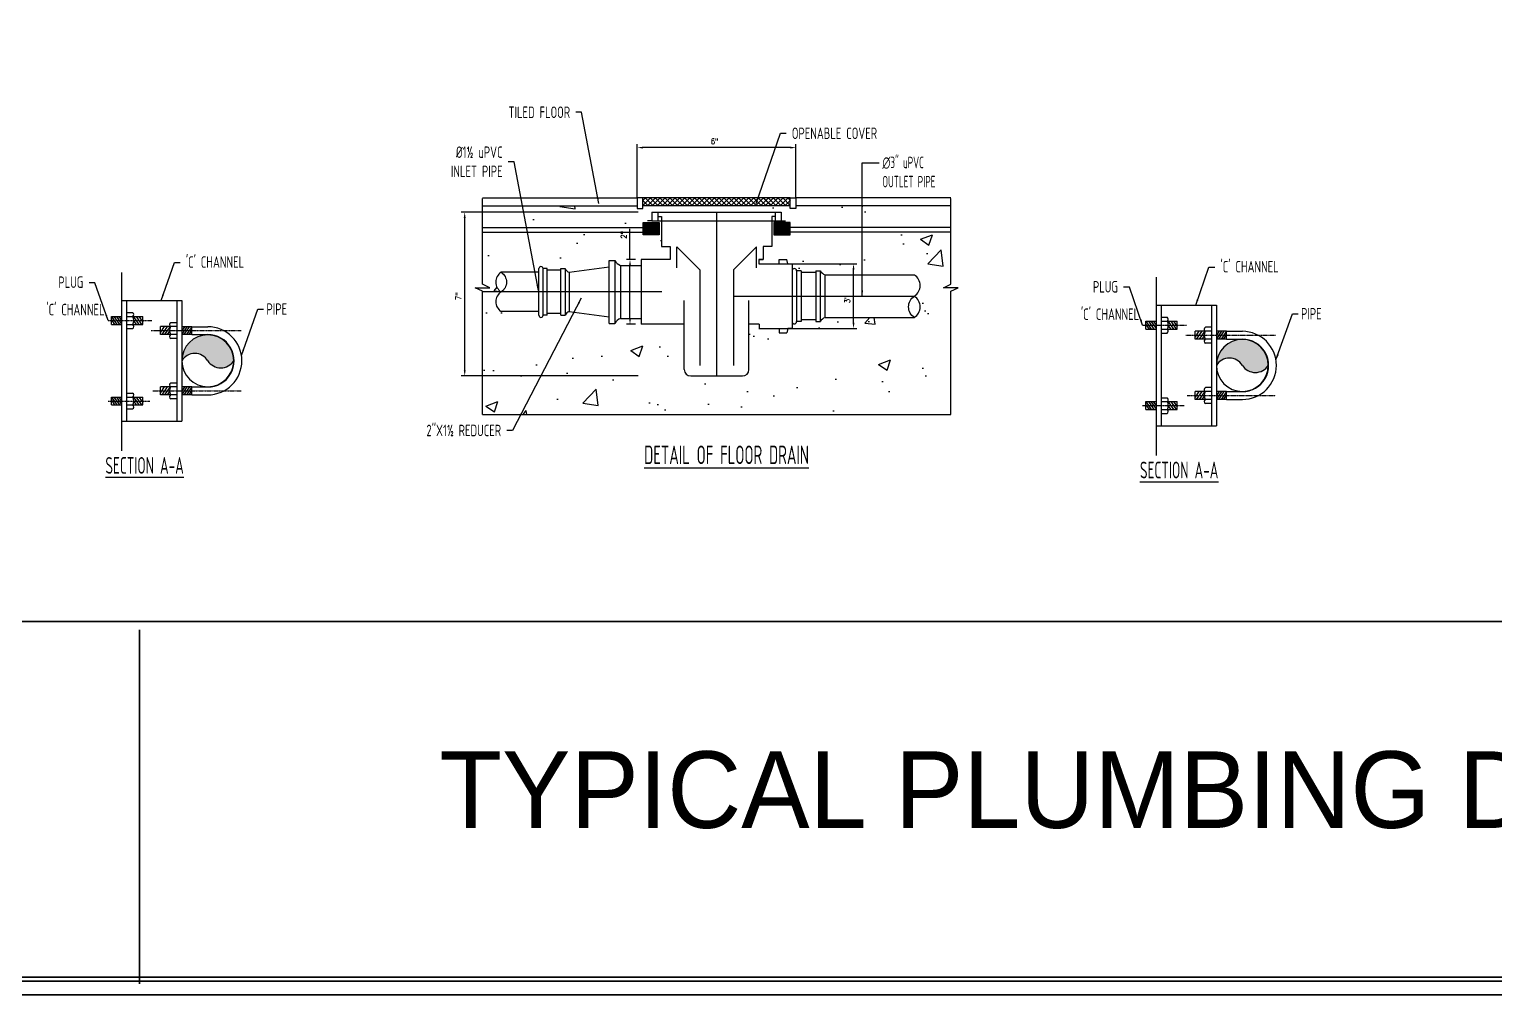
# Model space of a CAD drawing. Header units: millimetres. Extents: x 626118 to 667468, y 4481694 to 4492717.
# Drawn here: x 628136 to 630431, y 4487917 to 4489428 of the extents above; entities that cross this region are included whole.
import ezdxf
from ezdxf.enums import TextEntityAlignment as Align

# ---------------------------------------------------------------- set-up
doc = ezdxf.new("R2010")
doc.units = ezdxf.units.MM
for name, pattern in [('CENTER', [2, 1.25, -0.25, 0.25, -0.25]), ('CENTER2', [1.125, 0.75, -0.125, 0.125, -0.125]), ('DUZ', [500, 500])]:
    doc.linetypes.add(name, pattern=pattern)
doc.layers.get('0').update_dxf_attribs({"color": 1, "linetype": 'DUZ'})
for name, color, linetype in [('1', 9, 'Continuous'), ('CENTER', 1, 'CENTER'), ('CHANNEL', 5, 'Continuous'), ('CWPIPE', 210, 'Continuous'), ('DIM50', 123, 'Continuous'), ('GI-PIPE', 4, 'Continuous'), ('GRID-MARK', 15, 'CENTER2'), ('LOGO', 7, 'Continuous'), ('PIPE', 7, 'Continuous'), ('TABLES', 7, 'Continuous'), ('TEXT2', 1, 'Continuous'), ('TEXTS', 1, 'Continuous'), ('WALL', 3, 'Continuous')]:
    doc.layers.add(name, color=color, linetype=linetype)
doc.layers.add('DUVAR', color=7, linetype='Continuous', lineweight=35)
doc.styles.add('din.shx', font='din.shx', dxfattribs={"width": 0.7})
doc.styles.add('ROMANS', font='romans.shx', dxfattribs={"width": 0.8})
doc.dimstyles.new('DIM50', dxfattribs={"dimscale": 9, "dimtxt": 1, "dimasz": 1, "dimexe": 0.6, "dimexo": 1, "dimgap": 0.5, "dimtad": 1, "dimdec": 1, "dimzin": 0, "dimdsep": 46, "dimtxsty": 'ROMANS', "dimcen": 1, "dimclrd": 8, "dimclre": 8, "dimclrt": 256, "dimazin": 0, "dimtfac": 1, "dimtdec": 1, "dimtofl": 0, "dimtmove": 0, "dimatfit": 3, "dimfxl": 1, "dimtolj": 1, "dimtzin": 0, "dimarcsym": 0})

# ---------------------------------------------------------------- blocks, each defined once
blk = doc.blocks.new('PIPE-CUT')
at = {"layer": 'GI-PIPE', "color": 1}
blk.add_lwpolyline([(5.248856904671584e-13, -0.4999999999998364, -0.5399612712548245), (1.136313265703848e-13, 5.678790770957676e-14, 0.5399612712548244), (-7.008282842946301e-14, 0.5000000000001774, 0.5399612712548244)], format="xyb", dxfattribs=at)
blk = doc.blocks.new('*D317')
at = {"layer": 'Defpoints', "color": 0, "lineweight": 5, "transparency": 16777216}
for p in [(629076.6922280232, 4489067.920558255), (629094.2111764571, 4489067.920558255), (629094.2111764571, 4488966.670558256)]:
    blk.add_point(p, dxfattribs=at)
at = {"layer": 'DIM50', "color": 8, "lineweight": -2, "transparency": 16777216}
for p, q in [((629076.6922280232, 4489067.920558255), (629076.6922280232, 4489116.049129683)), ((629085.2111764571, 4489067.920558255), (629071.2922280232, 4489067.920558255)), ((629076.6922280232, 4488975.670558256), (629076.6922280232, 4489058.920558255)), ((629085.2111764571, 4488966.670558256), (629071.2922280232, 4488966.670558256))]:
    blk.add_line(p, q, dxfattribs=at)
at = {"layer": 'DIM50', "color": 8, "lineweight": 5, "transparency": 16777216}
for points in [[(629075.1922280232, 4489058.920558255), (629078.1922280232, 4489058.920558255), (629076.6922280232, 4489067.920558255)], [(629075.1922280232, 4488975.670558256), (629078.1922280232, 4488975.670558256), (629076.6922280232, 4488966.670558256)]]:
    blk.add_solid(points, dxfattribs=at)
at = {"layer": 'DIM50', "transparency": 16777216, "insert": (629066.8350851672, 4489106.57770111), "char_height": 9, "attachment_point": 5, "rotation": 90, "style": 'ROMANS'}
blk.add_mtext('\\A1;2"', dxfattribs=at)
blk = doc.blocks.new('*D318')
at = {"layer": 'Defpoints', "color": 0, "lineweight": 5, "transparency": 16777216}
for p in [(629088.1034980859, 4489243.222496969), (629088.1034980859, 4489154.746419452), (629336.5688548284, 4489154.746419452)]:
    blk.add_point(p, dxfattribs=at)
at = {"layer": 'DIM50', "color": 8, "lineweight": -2, "transparency": 16777216}
for p, q in [((629088.1034980859, 4489163.746419452), (629088.1034980859, 4489248.622496969)), ((629327.5688548284, 4489243.222496969), (629097.1034980859, 4489243.222496969)), ((629336.5688548284, 4489163.746419452), (629336.5688548284, 4489248.622496969))]:
    blk.add_line(p, q, dxfattribs=at)
at = {"layer": 'DIM50', "color": 8, "lineweight": 5, "transparency": 16777216}
for points in [[(629097.1034980859, 4489244.722496969), (629097.1034980859, 4489241.722496969), (629088.1034980859, 4489243.222496969)], [(629327.5688548284, 4489244.722496969), (629327.5688548284, 4489241.722496969), (629336.5688548284, 4489243.222496969)]]:
    blk.add_solid(points, dxfattribs=at)
at = {"layer": 'DIM50', "transparency": 16777216, "insert": (629209.1772486432, 4489253.079639826), "char_height": 9, "attachment_point": 5, "style": 'ROMANS'}
blk.add_mtext('\\A1;6"', dxfattribs=at)
blk = doc.blocks.new('*D319')
at = {"layer": 'Defpoints', "color": 0, "lineweight": 5, "transparency": 16777216}
for p in [(629278.1407874001, 4489061.170558255), (629426.7694591179, 4489061.170558255), (629278.1407874005, 4488959.920558256)]:
    blk.add_point(p, dxfattribs=at)
at = {"layer": 'DIM50', "color": 8, "lineweight": -2, "transparency": 16777216}
for p, q in [((629287.1407874001, 4489061.170558255), (629432.1694591179, 4489061.170558255)), ((629426.7694591179, 4488968.920558256), (629426.7694591179, 4489052.170558255)), ((629287.1407874005, 4488959.920558256), (629432.1694591179, 4488959.920558256))]:
    blk.add_line(p, q, dxfattribs=at)
at = {"layer": 'DIM50', "color": 8, "lineweight": 5, "transparency": 16777216}
for points in [[(629425.2694591179, 4489052.170558255), (629428.2694591179, 4489052.170558255), (629426.7694591179, 4489061.170558255)], [(629425.2694591179, 4488968.920558256), (629428.2694591179, 4488968.920558256), (629426.7694591179, 4488959.920558256)]]:
    blk.add_solid(points, dxfattribs=at)
at = {"layer": 'DIM50', "transparency": 16777216, "insert": (629416.9123162619, 4489005.586792553), "char_height": 9, "attachment_point": 5, "rotation": 90, "style": 'ROMANS'}
blk.add_mtext('\\A1;3"', dxfattribs=at)
blk = doc.blocks.new('*D320')
at = {"layer": 'Defpoints', "color": 0, "lineweight": 5, "transparency": 16777216}
for p in [(628817.8362430069, 4489142.170558255), (629098.3245928071, 4489142.170558255), (629098.3245928066, 4488885.670558255)]:
    blk.add_point(p, dxfattribs=at)
at = {"layer": 'DIM50', "color": 8, "lineweight": -2, "transparency": 16777216}
for p, q in [((629089.3245928071, 4489142.170558255), (628812.4362430068, 4489142.170558255)), ((628817.8362430069, 4488894.670558255), (628817.8362430069, 4489133.170558255)), ((629089.3245928066, 4488885.670558255), (628812.4362430068, 4488885.670558255))]:
    blk.add_line(p, q, dxfattribs=at)
at = {"layer": 'DIM50', "color": 8, "lineweight": 5, "transparency": 16777216}
for points in [[(628816.3362430069, 4489133.170558255), (628819.3362430069, 4489133.170558255), (628817.8362430069, 4489142.170558255)], [(628816.3362430069, 4488894.670558255), (628819.3362430069, 4488894.670558255), (628817.8362430069, 4488885.670558255)]]:
    blk.add_solid(points, dxfattribs=at)
at = {"layer": 'DIM50', "transparency": 16777216, "insert": (628807.9791001509, 4489010.545558253), "char_height": 9, "attachment_point": 5, "rotation": 90, "style": 'ROMANS'}
blk.add_mtext('\\A1;7"', dxfattribs=at)

msp = doc.modelspace()

# ---------------------------------------------------------------- hatches: boundary and pattern name
h = msp.add_hatch()
h.set_pattern_fill('ANSI37', color=2, scale=1.7145, style=0)
h.set_pattern_definition([(45, (613438.5373891611, 4486535.176640696), (-3.849162279893266, 3.849162279893266), []), (135, (613438.5373891611, 4486535.176640696), (-3.849162279893267, -3.849162279893265), [])])
h.paths.add_polyline_path([(629096.8913631113, 4489164.391065674), (629096.8913631113, 4489151.840140237), (629327.7809898024, 4489151.840140237), (629327.7809898024, 4489164.391065674)])
h = msp.add_hatch()
h.set_pattern_fill('ANSI37', color=256, scale=171.45, style=0)
h.set_pattern_definition([(45, (613438.5373891611, 4486535.176640696), (-384.9162279893266, 384.9162279893266), []), (135, (613438.5373891611, 4486535.176640696), (-384.9162279893267, -384.9162279893264), [])])
h.paths.add_polyline_path([(629096.8913631113, 4489164.391065674), (629096.8913631113, 4489151.840140237), (629327.7809898024, 4489151.840140237), (629327.7809898024, 4489164.391065674)])
for points in [[(629097.1663524518, 4489125.794304295), (629097.1663524518, 4489106.601786977), (629122.5663980609, 4489106.601786977), (629122.5663980609, 4489125.794304295)], [(629302.1059548529, 4489125.794304295), (629302.1059548529, 4489106.601786977), (629327.506000462, 4489106.601786977), (629327.506000462, 4489125.794304295)]]:
    msp.add_hatch(color=256).paths.add_polyline_path(points)
at = {"layer": 'DIM50'}
h = msp.add_hatch(dxfattribs=at)
h.set_pattern_fill('AR-CONC', color=256, scale=26.99999999999999, style=0)
h.set_pattern_definition([(49.99999999999996, (629031.239575481, 4478813.627529841), (193.6602493022034, -16.94307644530068), [20.24999999999999, -222.75]), (355, (629031.239575481, 4478813.627529841), (-37.46286007551, 203.0918760990032), [16.20000000000001, -178.2000000000001]), (100.4513999999999, (629047.3779290803, 4478812.215608041), (156.1975330627859, 186.1486763564575), [17.20985129999998, -189.3083702399997]), (46.1842, (629031.239575481, 4478867.627529841), (288.155083128924, -44.69013386883487), [30.37500000000001, -334.1250000000001]), (96.63559999999974, (629055.2524966309, 4478863.903336952), (252.35893049815, 263.0118251431193), [25.81477775999971, -283.9625099999958]), (351.1842, (629031.239575481, 4478867.627529841), (252.3587251860794, 263.0120222498376), [24.30000000000003, -267.3000000000002]), (21, (629058.239575481, 4478854.127529841), (161.1649040719847, -108.7071004796415), [20.25, -222.75]), (326.0000000000001, (629058.239575481, 4478854.127529841), (65.69513961882708, 195.7905121626503), [16.19999999999999, -178.1999999999999]), (71.4514, (629071.6699783904, 4478845.068596222), (226.8601097170023, 87.08323411168713), [17.2098513, -189.30837024]), (37.49999999999998, (629031.239575481, 4478813.627529841), (3.283160935668481, 89.8813405344541), [0, -176.04, 0, -180.9, 0, -178.875]), (7.500000000000001, (629031.239575481, 4478813.627529841), (71.02877510938013, 106.4911622082373), [0, -103.1399999999999, 0, -171.99, 0, -68.17499999999998]), (327.5, (628971.0295754811, 4478813.627529841), (144.1320577665504, -6.089815368282546), [0, -67.5, 0, -210.6, 0, -279.45]), (317.5, (628944.0295754811, 4478813.627529841), (157.4602657224443, 27.02834522972576), [0, -87.75, 0, -139.86, 0, -198.45])])
h.paths.add_polyline_path([(629579.1407874003, 4488825.617314178), (629579.1407874003, 4489018.23291072), (629590.5707874009, 4489023.94791072), (629567.7107874006, 4489023.94791072), (629579.1407874003, 4489029.662910719), (629579.1407874003, 4489110.889335535), (629327.506000462, 4489110.889335535), (629327.506000462, 4489106.601786977), (629302.1059548529, 4489106.601786977), (629302.1059548529, 4489125.794304295), (629327.506000462, 4489125.794304295), (629327.506000462, 4489117.984420517), (629579.1407874003, 4489117.984420517), (629579.1407874003, 4489151.840140237), (629336.5688548284, 4489151.840140237), (629336.5688548284, 4489148.10612871), (629327.7809898024, 4489148.10612871), (629327.7809898024, 4489151.840140237), (629096.8913631113, 4489151.840140237), (629096.8913631113, 4489148.10612871), (629088.1034980863, 4489148.10612871), (629088.1034980863, 4489151.840140237), (628845.5315655135, 4489151.840140237), (628845.5315655135, 4489117.984420517), (629097.1663524518, 4489117.984420517), (629097.1663524518, 4489125.794304295), (629122.5663980609, 4489125.794304295), (629122.5663980609, 4489106.601786977), (629097.1663524518, 4489106.601786977), (629097.1663524518, 4489110.889335535), (628845.5315655135, 4489110.889335535), (628845.5315655135, 4489029.662910719), (628856.9615655132, 4489023.94791072), (628834.1015655138, 4489023.94791072), (628845.5315655135, 4489018.23291072), (628845.5315655135, 4488825.617314178)])
h.paths.add_polyline_path([(629382.1050572395, 4488977.069209054, 0.1984498824101905), (629375.0112564526, 4488970.777986221), (629367.8505400466, 4488970.777986221), (629367.8505400466, 4488973.597346554), (629344.78260927, 4488973.597346554), (629344.78260927, 4488970.777986221), (629337.621892863, 4488970.777986221, -1), (629330.4611764569, 4488970.777986221), (629330.4611764569, 4488959.920558253), (629323.7111764569, 4488959.920558253), (629322.2396329949, 4488953.170558253), (629310.2111764569, 4488953.170558253), (629310.2111764569, 4488959.920558253), (629278.830817325, 4488959.920558253), (629278.830817325, 4488966.670558253), (629262.9611764569, 4488966.670558253), (629262.9611764569, 4488895.795558253, -0.4142135623730772), (629252.8361764569, 4488885.670558253), (629171.8361764569, 4488885.670558253, -0.4142135623730951), (629161.7111764569, 4488895.795558253), (629161.7111764569, 4488966.670558253), (629094.2111764569, 4488966.670558253), (629094.2111764569, 4488975.80831869), (629061.77758592, 4488975.80831869, 0.1984498824101989), (629052.9862386053, 4488968.011606233), (629044.1119627627, 4488968.011606233), (629044.1119627627, 4488978.172784818), (628981.4167066477, 4488986.564269688, 0.1984498824108681), (628974.9045975246, 4488980.788927128), (628968.3310598638, 4488980.788927128), (628968.3310598638, 4488983.377099914), (628947.1546994112, 4488983.377099914), (628947.1546994112, 4488980.788927128), (628940.5811617495, 4488980.788927128, -1), (628934.0076240888, 4488980.788927128), (628934.0076240888, 4488986.564269688), (628874.8672559764, 4488986.564269688, -0.5399612712525237), (628874.8672559764, 4489017.295558253, -0.5399612712578545), (628874.8672559764, 4489048.026846818), (628934.0076240888, 4489048.026846818), (628934.0076240888, 4489053.802189379, -1), (628940.5811617495, 4489053.802189379), (628947.1546994112, 4489053.802189379), (628947.1546994112, 4489051.214016593), (628968.3310598638, 4489051.214016593), (628968.3310598638, 4489053.802189379), (628974.9045975246, 4489053.802189379, 0.1984498824108703), (628981.4167066477, 4489048.026846818), (629044.1119627627, 4489056.418331688), (629044.1119627627, 4489066.579510273), (629052.9862386053, 4489066.579510273, 0.1984498824101453), (629061.77758592, 4489058.782797816), (629094.2111764569, 4489058.782797816), (629094.2111764569, 4489067.920558253), (629139.4361764574, 4489067.920558253), (629139.4361764574, 4489088.170558253), (629125.9361764574, 4489088.170558253), (629125.9361764574, 4489128.670558253), (629111.0861764569, 4489128.670558253), (629111.0861764569, 4489142.170558253), (629313.5861764569, 4489142.170558253), (629313.5861764569, 4489128.670558253), (629298.7361764573, 4489128.670558253), (629298.7361764573, 4489088.170558253), (629285.2361764573, 4489088.170558253), (629285.2361764573, 4489067.920558253), (629278.4861764573, 4489067.920558253), (629278.4861764573, 4489061.170558253), (629310.2111764569, 4489061.170558253), (629310.2111764569, 4489067.920558253), (629322.2396329949, 4489067.920558253), (629323.7111764569, 4489061.170558253), (629330.4611764569, 4489061.170558253), (629330.4611764569, 4489050.313130286, -1), (629337.621892863, 4489050.313130286), (629344.78260927, 4489050.313130286), (629344.78260927, 4489047.493769953), (629367.8505400466, 4489047.493769953), (629367.8505400466, 4489050.313130286), (629375.0112564526, 4489050.313130286, 0.1984498824101906), (629382.1050572395, 4489044.021907452), (629522.0109852087, 4489044.021907452, -0.5399612712525172), (629522.0109852087, 4489010.545558253, -0.5399612712578378), (629522.0109852087, 4488977.069209054)], flags=16)
h.paths.add_polyline_path([(629006.2439050274, 4489402.045558253), (629185.0224764561, 4489402.045558253), (629185.0224764561, 4489219.795558253), (629006.2439050274, 4489219.795558253)], flags=9)
h.paths.add_polyline_path([(628867.3030227805, 4488924.332587044), (628985.9824870666, 4488924.332587044), (628985.9824870666, 4488901.551337044), (628867.3030227805, 4488901.551337044)], flags=24)
at = {"layer": 'TABLES'}
h = msp.add_hatch(color=252, dxfattribs=at)
edge = h.paths.add_edge_path()
edge.add_arc((628415.4499113214, 4488909.479662602), 40.67608362256603, 0, 180)
edge.add_arc((628395.1118695097, 4488897.303922267), 23.70410507578247, 30.907618845795923, 149.0923811542041, ccw=False)
edge.add_arc((628435.7879531326, 4488922.614183139), 24.21056741278058, 212.8547979274296, 327.1452020725704)
h = msp.add_hatch(color=252, dxfattribs=at)
edge = h.paths.add_edge_path()
edge.add_arc((630035.7126191737, 4488902.26005164), 40.67608362256603, 0, 180)
edge.add_arc((630015.374577362, 4488890.084311305), 23.70410507578247, 30.907618845778472, 149.0923811542214, ccw=False)
edge.add_arc((630056.0506609849, 4488915.394572177), 24.21056741278058, 212.8547979273921, 327.1452020726079)

# ---------------------------------------------------------------- linework, layer by layer
for p, q in [((629327.7809898029, 4489164.391065675), (629096.8913631113, 4489164.391065675)), ((629096.8913631113, 4489151.840140238), (629096.8913631113, 4489164.391065675)), ((629327.7809898029, 4489151.840140238), (629096.8913631113, 4489151.840140238)), ((629327.7809898029, 4489151.840140238), (629327.7809898029, 4489164.391065675)), ((629097.1663524518, 4489125.794304295), (629122.5663980609, 4489125.794304295)), ((629327.506000462, 4489125.794304295), (629302.1059548529, 4489125.794304295)), ((628845.5315655135, 4489117.984420518), (629097.1663524518, 4489117.984420518)), ((628845.5315655135, 4489110.889335536), (629097.1663524518, 4489110.889335536)), ((629579.1407874008, 4489117.984420518), (629327.506000462, 4489117.984420518)), ((629579.1407874008, 4489110.889335536), (629327.506000462, 4489110.889335536))]:
    msp.add_line(p, q)
for points in [[(629096.8913631113, 4489164.391065674), (629088.1034980863, 4489164.391065674), (629088.1034980863, 4489148.10612871), (629096.8913631113, 4489148.10612871)], [(629327.7809898024, 4489164.391065674), (629336.5688548284, 4489164.391065674), (629336.5688548284, 4489148.10612871), (629327.7809898024, 4489148.10612871)], [(629097.1663524518, 4489125.794304295), (629122.5663980609, 4489125.794304295), (629122.5663980609, 4489106.601786978), (629097.1663524518, 4489106.601786978)], [(629327.506000462, 4489125.794304295), (629302.1059548529, 4489125.794304295), (629302.1059548529, 4489106.601786978), (629327.506000462, 4489106.601786978)]]:
    msp.add_lwpolyline(points, close=True)
for centre, radius, start, end in [((628395.1118695097, 4488897.303922267), 23.70410507578247, 30.90761884239906, 149.092381157601), ((630015.374577362, 4488890.084311305), 23.70410507578247, 30.90761884239906, 149.092381157601), ((628435.7879531326, 4488922.614183139), 24.21056741278058, 212.8547979385714, 327.1452020614286), ((630056.0506609849, 4488915.394572177), 24.21056741278058, 212.8547979385714, 327.1452020614286)]:
    msp.add_arc(centre, radius, start, end)
at = {"layer": '1'}
msp.add_line((628845.5315655135, 4488825.617314178), (629579.1407874008, 4488825.617314178), dxfattribs=at)
for points in [[(628845.5315655135, 4488825.617314178), (628845.5315655135, 4489018.23291072), (628834.1015655138, 4489023.94791072), (628856.9615655132, 4489023.94791072), (628845.5315655135, 4489029.66291072), (628845.5315655135, 4489163.596793947)], [(629579.1407874003, 4488825.617314178), (629579.1407874003, 4489018.23291072), (629590.5707874009, 4489023.94791072), (629567.7107874006, 4489023.94791072), (629579.1407874003, 4489029.66291072), (629579.1407874003, 4489163.596793947)]]:
    msp.add_lwpolyline(points, dxfattribs=at)
at = {"layer": 'CENTER'}
for p, q in [((628259.3155574402, 4488972.46198563), (628327.955983634, 4488972.46198563)), ((629879.5782652925, 4488965.242374669), (629948.2186914863, 4488965.242374669)), ((628326.7861924096, 4488956.716404873), (628467.5277452673, 4488956.716404873)), ((629947.0489002619, 4488949.496793912), (630087.7904531196, 4488949.496793911)), ((628259.3155574397, 4488846.497339574), (628324.726103857, 4488846.497339573)), ((628329.2224858807, 4488862.242920331), (628467.5277452673, 4488862.242920331)), ((629949.485193733, 4488855.023309369), (630087.7904531196, 4488855.023309369)), ((629879.578265292, 4488839.277728612), (629944.9888117093, 4488839.277728612))]:
    msp.add_line(p, q, dxfattribs=at)
at = {"layer": 'CHANNEL', "color": 7}
for p, q in [((628280.3003431557, 4489047.772845967), (628280.3003431557, 4488768.413063207)), ((629900.563051008, 4489040.553235006), (629900.563051008, 4488761.193452245)), ((628280.3003431557, 4489003.953147144), (628374.7738276989, 4489003.953147144)), ((628288.1731335347, 4489003.953147144), (628288.1731335343, 4488815.006178059)), ((628288.1731335347, 4488984.908537572), (628297.5995725974, 4488984.908537572)), ((628366.9010373199, 4489003.953147144), (628366.9010373199, 4488815.006178059)), ((628374.7738276989, 4489003.953147144), (628374.7738276989, 4488815.006178059)), ((629900.563051008, 4488996.733536183), (629995.0365355512, 4488996.733536183)), ((629908.435841387, 4488996.733536183), (629908.4358413866, 4488807.786567098)), ((629987.1637451722, 4488996.733536183), (629987.1637451722, 4488807.786567098)), ((629995.0365355512, 4488996.733536183), (629995.0365355512, 4488807.786567098)), ((628264.419993326, 4488978.685261602), (628272.8834419356, 4488966.238709659)), ((628264.419993326, 4488966.238709659), (628264.419993326, 4488978.685261602)), ((628264.419993326, 4488978.685261602), (628280.3003431557, 4488978.685261602)), ((628264.419993326, 4488973.627817206), (628269.44446374, 4488966.238709659)), ((628264.419993326, 4488966.238709659), (628280.3003431557, 4488966.238709659)), ((628268.4690963299, 4488978.685261602), (628276.9325449396, 4488966.238709659)), ((628272.3517772093, 4488978.685261602), (628280.3003431557, 4488966.99590854)), ((628276.0125798521, 4488978.685261602), (628280.3003431557, 4488972.379573325)), ((628288.1731335347, 4488978.685261602), (628313.5542997833, 4488978.685261602)), ((628288.1731335347, 4488966.238709659), (628313.5542997833, 4488966.238709659)), ((628288.1731335347, 4488960.015433689), (628297.5995725974, 4488960.015433689)), ((628299.1397572787, 4488978.432905002), (628307.4316075927, 4488966.238709659)), ((628299.4860517149, 4488971.683444973), (628303.1883813025, 4488966.238709659)), ((628303.3361211837, 4488978.685261602), (628311.7995697939, 4488966.238709659)), ((628307.7041371734, 4488978.685261602), (628313.5542997833, 4488970.081871169)), ((628313.5542997833, 4488966.238709659), (628313.5542997833, 4488978.685261602)), ((628347.3700336813, 4488962.939680845), (628341.5198710713, 4488954.336290412)), ((628341.5198710713, 4488950.493128902), (628341.5198710713, 4488962.939680845)), ((628366.9010373199, 4488962.939680845), (628341.5198710713, 4488962.939680845)), ((628351.7380496709, 4488962.939680845), (628343.2746010612, 4488950.493128901)), ((628355.9344135755, 4488962.687324245), (628347.6425632614, 4488950.493128902)), ((628366.9010373199, 4488969.162956815), (628357.4745982572, 4488969.162956815)), ((628378.9850835673, 4488962.827167162), (628374.7738276989, 4488956.633992568)), ((628382.6458862101, 4488962.827167162), (628374.7738276989, 4488951.250327783)), ((628390.6541775292, 4488962.827167162), (628374.7738276989, 4488962.827167162)), ((628386.5285670891, 4488962.827167162), (628378.1416259151, 4488950.493128902)), ((628390.5776700935, 4488962.827167162), (628382.1907289195, 4488950.493128902)), ((628390.6541775292, 4488950.493128902), (628390.6541775292, 4488962.827167162)), ((628390.6541775292, 4488962.827167162), (628415.4499113214, 4488962.827167162)), ((629884.6827011782, 4488971.465650639), (629893.1461497879, 4488959.019098697)), ((629884.6827011782, 4488959.019098697), (629884.6827011782, 4488971.465650639)), ((629884.6827011782, 4488971.465650639), (629900.563051008, 4488971.465650639)), ((629884.6827011782, 4488966.408206245), (629889.7071715923, 4488959.019098698)), ((629888.7318041822, 4488971.465650639), (629897.1952527919, 4488959.019098697)), ((629892.6144850616, 4488971.465650639), (629900.563051008, 4488959.776297578)), ((629896.2752877044, 4488971.465650639), (629900.563051008, 4488965.159962363)), ((629908.435841387, 4488977.68892661), (629917.8622804497, 4488977.68892661)), ((629908.435841387, 4488971.465650639), (629933.8170076356, 4488971.465650639)), ((629919.402465131, 4488971.21329404), (629927.694315445, 4488959.019098697)), ((629919.7487595672, 4488964.463834011), (629923.4510891548, 4488959.019098697)), ((629923.598829036, 4488971.465650639), (629932.0622776462, 4488959.019098697)), ((629927.9668450257, 4488971.465650639), (629933.8170076356, 4488962.862260207)), ((629933.8170076356, 4488959.019098697), (629933.8170076356, 4488971.465650639)), ((629987.1637451722, 4488961.943345854), (629977.7373061095, 4488961.943345854)), ((628366.9010373199, 4488950.493128902), (628341.5198710713, 4488950.493128902)), ((628355.5881191398, 4488955.937864216), (628351.8857895521, 4488950.493128902)), ((628366.9010373199, 4488944.269852931), (628357.4745982572, 4488944.269852931)), ((628390.6541775292, 4488950.493128902), (628374.7738276989, 4488950.493128902)), ((628390.6541775292, 4488957.882236449), (628385.6297071147, 4488950.493128902)), ((628390.6541775292, 4488950.493128902), (628415.4499113214, 4488950.493128902)), ((629884.6827011782, 4488959.019098697), (629900.563051008, 4488959.019098697)), ((629908.435841387, 4488959.019098697), (629933.8170076356, 4488959.019098697)), ((629908.435841387, 4488952.795822727), (629917.8622804497, 4488952.795822727)), ((629967.6327415336, 4488955.720069882), (629961.7825789236, 4488947.11667945)), ((629961.7825789236, 4488943.27351794), (629961.7825789236, 4488955.720069882)), ((629987.1637451722, 4488955.720069882), (629961.7825789236, 4488955.720069882)), ((629987.1637451722, 4488943.27351794), (629961.7825789236, 4488943.27351794)), ((629972.0007575232, 4488955.720069882), (629963.5373089135, 4488943.27351794)), ((629976.1971214277, 4488955.467713283), (629967.9052711137, 4488943.27351794)), ((629975.8508269921, 4488948.718253254), (629972.1484974044, 4488943.27351794)), ((629987.1637451722, 4488937.05024197), (629977.7373061095, 4488937.05024197)), ((629999.2477914196, 4488955.607556201), (629995.0365355512, 4488949.414381606)), ((630002.9085940624, 4488955.607556201), (629995.0365355512, 4488944.030716821)), ((630010.9168853814, 4488955.607556201), (629995.0365355512, 4488955.607556201)), ((630010.9168853814, 4488943.27351794), (629995.0365355512, 4488943.27351794)), ((630006.7912749414, 4488955.607556201), (629998.4043337674, 4488943.27351794)), ((630010.8403779458, 4488955.607556201), (630002.4534367718, 4488943.27351794)), ((630010.9168853814, 4488950.662625488), (630005.892414967, 4488943.27351794)), ((630010.9168853814, 4488943.27351794), (630010.9168853814, 4488955.607556201)), ((630010.9168853814, 4488955.607556201), (630035.7126191737, 4488955.607556201)), ((630010.9168853814, 4488943.27351794), (630035.7126191737, 4488943.27351794)), ((628347.3700336813, 4488868.466196301), (628341.5198710713, 4488859.862805868)), ((628366.9010373199, 4488868.466196301), (628341.5198710713, 4488868.466196301)), ((628341.5198710713, 4488856.019644359), (628341.5198710713, 4488868.466196301)), ((628351.7380496709, 4488868.466196301), (628343.2746010612, 4488856.019644359)), ((628355.9344135755, 4488868.213839702), (628347.6425632614, 4488856.019644359)), ((628366.9010373199, 4488874.689472273), (628357.4745982572, 4488874.689472273)), ((628379.0615910025, 4488868.466196301), (628374.7738276989, 4488862.160508025)), ((628382.7223936453, 4488868.466196301), (628374.7738276989, 4488856.77684324)), ((628390.6541775292, 4488868.466196301), (628374.7738276989, 4488868.466196301)), ((628386.6050745248, 4488868.466196301), (628378.1416259151, 4488856.019644359)), ((628390.6541775292, 4488868.466196301), (628382.1907289195, 4488856.019644359)), ((628390.6541775292, 4488856.019644359), (628390.6541775292, 4488868.466196301)), ((628390.6541775292, 4488868.466196301), (628415.4499113214, 4488868.466196301)), ((629987.1637451722, 4488867.469861311), (629977.7373061095, 4488867.469861311)), ((628264.4199933255, 4488852.720615544), (628272.8834419352, 4488840.274063602)), ((628264.4199933255, 4488840.274063602), (628264.4199933255, 4488852.720615544)), ((628264.4199933255, 4488852.720615544), (628280.3003431557, 4488852.720615544)), ((628264.4199933255, 4488847.66317115), (628269.44446374, 4488840.274063602)), ((628268.4690963299, 4488852.720615544), (628276.9325449396, 4488840.274063602)), ((628272.3517772093, 4488852.720615544), (628280.3003431557, 4488841.031262483)), ((628276.0125798517, 4488852.720615544), (628280.3003431557, 4488846.414927267)), ((628288.1731335343, 4488858.943891515), (628297.5995725974, 4488858.943891515)), ((628288.1731335343, 4488852.720615544), (628313.5542997833, 4488852.720615544)), ((628299.1397572787, 4488852.468258945), (628307.4316075923, 4488840.274063602)), ((628299.4860517144, 4488845.718798916), (628303.1883813025, 4488840.274063602)), ((628303.3361211832, 4488852.720615544), (628311.7995697939, 4488840.274063602)), ((628307.7041371734, 4488852.720615544), (628313.5542997833, 4488844.117225111)), ((628313.5542997833, 4488840.274063602), (628313.5542997833, 4488852.720615544)), ((628366.9010373199, 4488856.019644359), (628341.5198710713, 4488856.019644359)), ((628355.5881191398, 4488861.464379674), (628351.8857895521, 4488856.019644359)), ((628366.9010373199, 4488849.796368388), (628357.4745982572, 4488849.796368388)), ((628390.6541775292, 4488856.132158042), (628374.7738276989, 4488856.132158042)), ((628390.6541775292, 4488863.408751907), (628385.6297071147, 4488856.019644359)), ((628390.6541775287, 4488856.132158042), (628415.4499113214, 4488856.132158042)), ((629884.6827011778, 4488845.501004582), (629893.1461497875, 4488833.05445264)), ((629884.6827011778, 4488833.05445264), (629884.6827011778, 4488845.501004582)), ((629884.6827011778, 4488845.501004582), (629900.563051008, 4488845.501004582)), ((629888.7318041822, 4488845.501004582), (629897.1952527919, 4488833.05445264)), ((629892.6144850616, 4488845.501004582), (629900.563051008, 4488833.81165152)), ((629896.275287704, 4488845.501004582), (629900.563051008, 4488839.195316306)), ((629908.4358413866, 4488851.724280554), (629917.8622804497, 4488851.724280554)), ((629908.4358413866, 4488845.501004582), (629933.8170076356, 4488845.501004582)), ((629919.402465131, 4488845.248647983), (629927.6943154446, 4488833.05445264)), ((629923.5988290355, 4488845.501004582), (629932.0622776462, 4488833.05445264)), ((629927.9668450257, 4488845.501004582), (629933.8170076356, 4488836.89761415)), ((629933.8170076356, 4488833.054452641), (629933.8170076356, 4488845.501004582)), ((629967.6327415336, 4488861.24658534), (629961.7825789236, 4488852.643194907)), ((629987.1637451722, 4488861.24658534), (629961.7825789236, 4488861.24658534)), ((629961.7825789236, 4488848.800033398), (629961.7825789236, 4488861.24658534)), ((629987.1637451722, 4488848.800033398), (629961.7825789236, 4488848.800033398)), ((629972.0007575232, 4488861.24658534), (629963.5373089135, 4488848.800033397)), ((629976.1971214277, 4488860.994228741), (629967.9052711137, 4488848.800033397)), ((629975.8508269921, 4488854.244768712), (629972.1484974044, 4488848.800033398)), ((629999.3242988548, 4488861.246585339), (629995.0365355512, 4488854.940897063)), ((630002.9851014976, 4488861.246585339), (629995.0365355512, 4488849.557232277)), ((630010.9168853814, 4488861.24658534), (629995.0365355512, 4488861.24658534)), ((630010.9168853814, 4488848.91254708), (629995.0365355512, 4488848.91254708)), ((630006.867782377, 4488861.24658534), (629998.4043337674, 4488848.800033398)), ((630010.9168853814, 4488861.24658534), (630002.4534367718, 4488848.800033398)), ((630010.9168853814, 4488856.189140945), (630005.892414967, 4488848.800033398)), ((630010.9168853814, 4488848.800033398), (630010.9168853814, 4488861.24658534)), ((630010.9168853814, 4488861.24658534), (630035.7126191737, 4488861.24658534)), ((630010.916885381, 4488848.91254708), (630035.7126191737, 4488848.91254708)), ((628264.4199933255, 4488840.274063602), (628280.3003431557, 4488840.274063602)), ((628288.1731335343, 4488840.274063602), (628313.5542997833, 4488840.274063602)), ((628288.1731335343, 4488834.050787631), (628297.5995725974, 4488834.050787631)), ((629884.6827011778, 4488840.443560188), (629889.7071715923, 4488833.054452641)), ((629884.6827011778, 4488833.05445264), (629900.563051008, 4488833.05445264)), ((629908.4358413866, 4488833.05445264), (629933.8170076356, 4488833.05445264)), ((629908.4358413866, 4488826.831176669), (629917.8622804497, 4488826.831176669)), ((629919.7487595667, 4488838.499187955), (629923.4510891548, 4488833.05445264)), ((629987.1637451722, 4488842.576757426), (629977.7373061095, 4488842.576757426)), ((628280.3003431557, 4488815.006178059), (628374.7738276989, 4488815.006178059)), ((629900.563051008, 4488807.786567098), (629995.0365355512, 4488807.786567098))]:
    msp.add_line(p, q, dxfattribs=at)
for centre, radius, start, end in [((628295.7652137264, 4488981.632455816), 3.754674975592052, 308.2848795684397, 60.7544611523354), ((628295.8166073927, 4488963.258508814), 3.700878434343633, 298.8009438001883, 53.63619434168694), ((628285.5274021457, 4488972.543094401), 13.98509545644428, 333.2054192482657, 26.05245365920661), ((628359.3089571282, 4488965.886875059), 3.754674975592052, 119.2455388476646, 231.7151204315602), ((628369.5467687085, 4488956.797513644), 13.98509545644428, 153.9475463407934, 206.7945807517343), ((628415.4499113214, 4488909.479662602), 53.3475045600262, 270, 90), ((629916.0279215787, 4488974.412844854), 3.754674975592052, 308.2848795684397, 60.7544611523354), ((629905.790109998, 4488965.32348344), 13.98509545644428, 333.2054192482657, 26.05245365920661), ((629979.5716649805, 4488958.667264096), 3.754674975592052, 119.2455388476646, 231.7151204315602), ((628359.2575634624, 4488947.512928057), 3.700878434343633, 126.3638056583131, 241.1990561998117), ((628415.6371678392, 4488909.479662602), 41.01389377979826, 269.7384046069394, 90.26159539306055), ((629916.079315245, 4488956.038897851), 3.700878434343633, 298.8009438001883, 53.63619434168694), ((629979.5202713147, 4488940.293317094), 3.700878434343633, 126.3638056583131, 241.1990561998117), ((629989.8094765608, 4488949.577902683), 13.98509545644428, 153.9475463407934, 206.7945807517343), ((630035.7126191737, 4488902.26005164), 53.3475045600262, 270, 90), ((630035.8998756915, 4488902.26005164), 41.01389377979826, 269.7384046069394, 90.26159539306055), ((628359.3089571282, 4488871.413390516), 3.754674975592052, 119.2455388476646, 231.7151204315602), ((628369.5467687085, 4488862.324029102), 13.98509545644428, 153.9475463407934, 206.7945807517343), ((629979.5716649805, 4488864.193779554), 3.754674975592052, 119.2455388476646, 231.7151204315602), ((628295.765213726, 4488855.667809759), 3.754674975592052, 308.2848795684397, 60.7544611523354), ((628285.5274021452, 4488846.578448345), 13.98509545644428, 333.2054192482657, 26.05245365920661), ((628359.2575634624, 4488853.039443513), 3.700878434343633, 126.3638056583131, 241.1990561998117), ((629916.0279215783, 4488848.448198797), 3.754674975592052, 308.2848795684397, 60.7544611523354), ((629905.7901099975, 4488839.358837383), 13.98509545644428, 333.2054192482657, 26.05245365920661), ((629979.5202713147, 4488845.819832552), 3.700878434343633, 126.3638056583131, 241.1990561998117), ((629989.8094765608, 4488855.10441814), 13.98509545644428, 153.9475463407934, 206.7945807517343), ((628295.8166073927, 4488837.293862756), 3.700878434343633, 298.8009438001883, 53.63619434168694), ((629916.079315245, 4488830.074251795), 3.700878434343633, 298.8009438001883, 53.63619434168694)]:
    msp.add_arc(centre, radius, start, end, dxfattribs=at)
at = {"layer": 'CWPIPE', "ltscale": 0.05}
for p, q in [((628934.0076240888, 4488980.788927128), (628934.0076240888, 4489053.80218938)), ((628940.5811617495, 4488980.788927128), (628940.5811617495, 4489053.80218938)), ((628947.1546994108, 4489053.80218938), (628940.5811617495, 4489053.80218938)), ((628947.1546994108, 4488980.788927128), (628947.1546994108, 4489053.80218938)), ((628968.3310598638, 4489051.214016594), (628947.1546994108, 4489051.214016594)), ((628968.3310598638, 4488980.788927128), (628968.3310598638, 4489053.80218938)), ((628968.3310598638, 4489053.80218938), (628974.9045975246, 4489053.80218938)), ((628974.9045975246, 4489053.80218938), (628974.9045975246, 4488980.788927128)), ((628981.4167066473, 4489048.026846819), (629044.1119627627, 4489056.418331688)), ((629044.1119627627, 4488968.011606234), (629044.1119627627, 4489066.579510273)), ((629044.1119627627, 4489066.579510273), (629052.9862386049, 4489066.579510273)), ((629052.9862386049, 4489066.579510273), (629052.9862386049, 4488968.011606234)), ((629061.7775859204, 4489058.782797816), (629061.7775859204, 4488975.808318691)), ((629061.7775859204, 4489058.782797816), (629094.2111764569, 4489058.782797816)), ((628934.0076240888, 4489048.026846819), (628874.8672559764, 4489048.026846819)), ((628981.4167066473, 4489048.026846819), (628981.4167066473, 4488986.564269689)), ((629330.4611764569, 4489050.313130286), (629330.4611764569, 4488970.777986221)), ((629337.621892863, 4489050.313130286), (629337.621892863, 4488970.777986221)), ((629344.7826092695, 4489050.313130286), (629337.621892863, 4489050.313130286)), ((629344.7826092695, 4489050.313130286), (629344.7826092695, 4488970.777986221)), ((629367.8505400466, 4489047.493769953), (629344.7826092695, 4489047.493769953)), ((629367.8505400466, 4489050.313130286), (629367.8505400466, 4488970.777986221)), ((629367.8505400466, 4489050.313130286), (629375.0112564526, 4489050.313130286)), ((629375.0112564526, 4488970.777986221), (629375.0112564526, 4489050.313130286)), ((629382.1050572395, 4489044.021907452), (629522.0109852082, 4489044.021907452)), ((629382.1050572395, 4488977.069209054), (629382.1050572395, 4489044.021907452)), ((628934.0076240888, 4488986.564269689), (628874.8672559764, 4488986.564269689)), ((628968.3310598638, 4488983.377099914), (628947.1546994108, 4488983.377099914)), ((628981.4167066473, 4488986.564269689), (629044.1119627627, 4488978.172784818)), ((628947.1546994108, 4488980.788927128), (628940.5811617495, 4488980.788927128)), ((628968.3310598638, 4488980.788927128), (628974.9045975246, 4488980.788927128)), ((629044.1119627627, 4488968.011606234), (629052.9862386049, 4488968.011606234)), ((629061.7775859204, 4488975.808318691), (629094.2111764569, 4488975.808318691)), ((629344.7826092695, 4488970.777986221), (629337.621892863, 4488970.777986221)), ((629367.8505400466, 4488973.597346555), (629344.7826092695, 4488973.597346555)), ((629367.8505400466, 4488970.777986221), (629375.0112564526, 4488970.777986221)), ((629382.1050572395, 4488977.069209054), (629522.0109852082, 4488977.069209054))]:
    msp.add_line(p, q, dxfattribs=at)
for points in [[(628874.8672559764, 4489048.026846819, 0.5399612712547869), (628874.8672559764, 4489017.295558253)], [(629522.0109852087, 4488977.069209054, 0.5399612712547869), (629522.0109852087, 4489010.545558253)]]:
    msp.add_lwpolyline(points, format="xyb", dxfattribs=at)
for centre, radius, start, end in [((628937.2943929196, 4489053.80218938), 3.286768830468751, 0, 180), ((628985.1496912045, 4489058.795156334), 11.39700239158311, 205.9823819837548, 250.8804133643791), ((629066.8171150731, 4489073.320015661), 15.3859532286372, 205.9823819837548, 250.8804133643791), ((629334.0415346604, 4489050.313130286), 3.580358203125, 0, 180), ((629386.1714892196, 4489055.752092109), 12.41503528494892, 205.9823819837548, 250.8804133643791), ((628985.1496912045, 4488975.795960174), 11.39700239158311, 109.1195866356209, 154.0176180162452), ((628937.2943929196, 4488980.788927128), 3.286768830468751, 180, 0), ((629066.8171150731, 4488961.271100846), 15.3859532286372, 109.1195866356209, 154.0176180162452), ((629334.0415346604, 4488970.777986221), 3.580358203125, 180, 0), ((629386.1714892196, 4488965.339024398), 12.41503528494892, 109.1195866356209, 154.0176180162452)]:
    msp.add_arc(centre, radius, start, end, dxfattribs=at)
at = {"layer": 'DIM50'}
for p, q in [((629111.0861764569, 4489128.670558254), (629104.3361764569, 4489128.670558254)), ((629111.0861764569, 4489142.170558253), (629111.0861764569, 4489128.670558254)), ((629111.0861764569, 4489128.670558254), (629313.5861764569, 4489128.670558254)), ((629120.5361764571, 4489142.170558253), (629120.5361764571, 4489128.670558254)), ((629212.3361764569, 4489142.170558253), (629212.3361764569, 4488885.670558253)), ((629304.1361764572, 4489142.170558253), (629304.1361764572, 4489128.670558254)), ((629313.5861764569, 4489142.170558253), (629313.5861764569, 4489128.670558254)), ((629313.5861764569, 4489128.670558254), (629320.3361764569, 4489128.670558254))]:
    msp.add_line(p, q, dxfattribs=at)
at = {"layer": 'DIM50', "color": 3}
for p, q in [((629111.0861764569, 4489142.170558253), (629313.5861764569, 4489142.170558253)), ((629120.5361764571, 4489135.420558254), (629125.9361764574, 4489135.420558254)), ((629125.9361764574, 4489135.420558254), (629125.9361764574, 4489088.170558253)), ((629304.1361764572, 4489135.420558254), (629298.7361764573, 4489135.420558254)), ((629298.7361764573, 4489135.420558254), (629298.7361764573, 4489088.170558253)), ((629125.9361764574, 4489088.170558253), (629139.436176457, 4489088.170558253)), ((629139.436176457, 4489088.170558253), (629139.436176457, 4489067.920558254)), ((629150.1145078288, 4489055.273073585), (629150.1145078288, 4489087.705367993)), ((629150.1145078288, 4489087.705367993), (629186.0634512543, 4489051.756424567)), ((629274.5578450854, 4489087.705367993), (629238.6089016595, 4489051.756424567)), ((629274.5578450854, 4489055.273073585), (629274.5578450854, 4489087.705367993)), ((629298.7361764573, 4489088.170558253), (629285.2361764568, 4489088.170558253)), ((629285.2361764568, 4489088.170558253), (629285.2361764568, 4489067.920558253)), ((629094.2111764569, 4489067.920558253), (629094.2111764569, 4488966.670558254)), ((629139.436176457, 4489067.920558254), (629094.2111764569, 4489067.920558253)), ((629186.0634512543, 4489051.756424568), (629186.0634512543, 4488902.228544429)), ((629238.6089016595, 4489051.756424568), (629238.6089016595, 4488902.228544429)), ((629285.2361764568, 4489067.920558253), (629278.4861764573, 4489067.920558253)), ((629278.4861764573, 4489067.920558253), (629278.4861764573, 4489061.170558253)), ((629278.4861764573, 4489067.920558253), (629285.2361764568, 4489067.920558253)), ((629278.4861764573, 4489061.170558253), (629310.2111764569, 4489061.170558253)), ((629310.2111764569, 4489067.920558253), (629322.2396329949, 4489067.920558253)), ((629310.2111764569, 4489061.170558253), (629310.2111764569, 4489067.920558253)), ((629323.7111764569, 4489061.170558253), (629322.2396329949, 4489067.920558253)), ((629323.7111764569, 4489061.170558253), (629330.4611764569, 4489061.170558253)), ((629330.4611764569, 4489061.170558253), (629330.4611764569, 4488959.920558253)), ((629161.7111764569, 4488895.795558253), (629161.7111764569, 4489004.058765125)), ((629262.9611764569, 4488895.795558253), (629262.9611764569, 4489004.058765125)), ((629161.7111764569, 4488966.670558253), (629094.2111764569, 4488966.670558254)), ((629278.830817325, 4488966.670558253), (629262.9611764569, 4488966.670558253)), ((629278.4861764573, 4488959.920558253), (629310.2111764569, 4488959.920558253)), ((629278.830817325, 4488966.670558253), (629278.830817325, 4488959.920558254)), ((629310.2111764569, 4488959.920558253), (629310.2111764569, 4488953.170558253)), ((629323.7111764569, 4488959.920558253), (629322.2396329949, 4488953.170558253)), ((629330.4611764569, 4488959.920558253), (629323.7111764569, 4488959.920558253)), ((629310.2111764569, 4488953.170558253), (629322.2396329949, 4488953.170558253)), ((629171.8361764569, 4488885.670558253), (629252.8361764569, 4488885.670558253))]:
    msp.add_line(p, q, dxfattribs=at)
for centre, start, end in [((629171.8361764569, 4488895.795558253), 180, 270), ((629252.8361764569, 4488895.795558253), 270, 0)]:
    msp.add_arc(centre, 10.125, start, end, dxfattribs=at)
at = {"layer": 'DUVAR'}
for p, q in [((633290.2600895432, 4488501.532115065), (626144.8600895434, 4488501.532115065)), ((628308.5914977865, 4488488.383370575), (628308.5914977865, 4487933.884699207))]:
    msp.add_line(p, q, dxfattribs=at)
for points in [[(626117.5600895431, 4492717.001417778), (633317.5600895429, 4492717.001417778), (633317.5600895431, 4487917.001417778), (626117.5600895431, 4487917.001417778)], [(626138.5600895431, 4492696.001417778), (633296.5600895425, 4492696.001417778), (633296.5600895429, 4487938.001417778), (626138.5600895435, 4487938.001417778)], [(626144.8600895428, 4492689.701417779), (633290.2600895426, 4492689.701417779), (633290.2600895432, 4487944.301417777), (626144.8600895434, 4487944.301417777)]]:
    msp.add_lwpolyline(points, close=True, dxfattribs=at)
at = {"layer": 'GRID-MARK'}
for p, q in [((629126.3579104319, 4489017.295558254), (628845.5315655135, 4489017.295558254)), ((629238.6089016595, 4489010.545558253), (629522.0109852082, 4489010.545558253))]:
    msp.add_line(p, q, dxfattribs=at)
at = {"layer": 'PIPE'}
for centre, start, end in [((628415.4499113214, 4488909.479662602), 0, 180), ((630035.7126191737, 4488902.26005164), 0, 180), ((628415.4499113214, 4488909.479662602), 180, 0), ((630035.7126191737, 4488902.26005164), 180, 0)]:
    msp.add_arc(centre, 40.67608362256603, start, end, dxfattribs=at)
at = {"layer": 'WALL'}
for p, q in [((628845.5315655135, 4489164.391065675), (629088.1034980859, 4489164.391065675)), ((628845.5315655135, 4489151.840140238), (629088.1034980859, 4489151.840140238)), ((629579.1407874008, 4489164.391065675), (629336.5688548284, 4489164.391065675)), ((629579.1407874008, 4489151.840140238), (629336.5688548284, 4489151.840140238))]:
    msp.add_line(p, q, dxfattribs=at)

# ---------------------------------------------------------------- block references
at = {"layer": 'CWPIPE', "ltscale": 0.05, "xscale": 61.46257712971419, "yscale": 61.46257712971419, "zscale": 61.46257712971419, "rotation": 180}
msp.add_blockref('PIPE-CUT', (628874.8672559764, 4489017.295558253), dxfattribs=at)
at = {"layer": 'CWPIPE', "ltscale": 0.05, "xscale": 66.95269839838147, "yscale": 66.95269839838147, "zscale": 66.95269839838147}
msp.add_blockref('PIPE-CUT', (629522.0109852082, 4489010.545558253), dxfattribs=at)

# ---------------------------------------------------------------- texts
at = {"layer": 'DIM50', "style": 'din.shx', "width": 0.6}
for s, p in [('∅3" uPVC', (629472.002321471, 4489211.01510773)), ('OUTLET PIPE', (629472.002321471, 4489181.01510773))]:
    msp.add_text(s, height=18, dxfattribs=at).set_placement(p)
at = {"layer": 'DIM50', "char_height": 18, "style": 'din.shx'}
for s, insert, attachment_point in [('TILED FLOOR', (628982.8983874312, 4489298.565729415), 6), ('OPENABLE COVER', (629330.1903217677, 4489265.61836768), 4), ('%%C1½ uPVC \\PINLET PIPE', (628877.0996584445, 4489221.079873837), 6), ("{\\Fdin.shx;'C' CHANNEL}", (628381.1157681833, 4489073.041136716), 1), ("{\\Fdin.shx;'C' CHANNEL}", (630001.3784760355, 4489065.821525754), 1), ('{\\Fdin.shx;PLUG}', (628220.5591028288, 4489041.549975202), 3), ('{\\Fdin.shx;PLUG}', (629840.8218106811, 4489034.33036424), 3), ("{\\Fdin.shx;'C' CHANNEL}", (628253.794363809, 4488998.62796517), 3), ('PIPE', (628507.3534567126, 4488999.383501149), 1), ("{\\Fdin.shx;'C' CHANNEL}", (629874.0570716613, 4488991.408354208), 3), ('PIPE', (630127.6161645649, 4488992.163890187), 1), ('2"X1½ REDUCER', (628874.8089428395, 4488800.412420644), 6)]:
    msp.add_mtext(s, dxfattribs=dict(at, insert=insert, attachment_point=attachment_point))
at = {"layer": 'LOGO', "insert": (628778.3759906344, 4488298.058503101), "char_height": 120, "width": 2385.730914357156, "attachment_point": 1}
msp.add_mtext('{\\fGoudy Old Style|b0|i0|c0|p18;TYPICAL PLUMBING DETAILS}', dxfattribs=at)
at = {"layer": 'TEXT2', "linetype": 'Continuous', "style": 'din.shx', "width": 0.6}
msp.add_text('%%UDETAIL OF FLOOR DRAIN', height=29, dxfattribs=at).set_placement((629227.973839751, 4488762.237875107), align=Align.MIDDLE_CENTER)
at = {"layer": 'TEXTS', "style": 'din.shx', "width": 0.6}
for p in [(628255.1349205141, 4488732.552043676), (629875.3976283664, 4488725.332432714)]:
    msp.add_text('%%USECTION A-A', height=26.24262409815159, dxfattribs=at).set_placement(p)

# ---------------------------------------------------------------- dimensions: what is measured, and where the dimension line sits
at = {"layer": 'DIM50'}
dim = msp.add_linear_dim(base=(629088.1034980859, 4489243.222496969), p1=(629336.5688548284, 4489154.746419452), p2=(629088.1034980859, 4489154.746419452), text='6"', dimstyle='DIM50', dxfattribs=at)
dim.commit()
dim.dimension.update_dxf_attribs({"geometry": '*D318', "text_midpoint": (629209.1772486432, 4489243.222496969), "dimtype": 160})
for base, p1, p2, angle, text, picture, middle in [((628817.8362430069, 4489142.170558255), (629098.3245928064, 4488885.670558253), (629098.3245928069, 4489142.170558253), 90, '7"', '*D320', (628817.836243008, 4489010.545558253)), ((629076.6922280232, 4489067.920558255), (629094.2111764569, 4488966.670558254), (629094.2111764569, 4489067.920558253), 90, '2"', '*D317', (629076.6922280244, 4489106.57770111)), ((629426.7694591179, 4489061.170558255), (629278.1407874003, 4488959.920558254), (629278.1407873998, 4489061.170558253), 270, '3"', '*D319', (629426.7694591191, 4489005.586792553))]:
    dim = msp.add_linear_dim(base=base, p1=p1, p2=p2, angle=angle, text=text, dimstyle='DIM50', dxfattribs=at)
    dim.commit()
    dim.dimension.update_dxf_attribs({"geometry": picture, "text_midpoint": middle, "dimtype": 160})

# ---------------------------------------------------------------- leaders
at = {"layer": 'DIM50', "color": 8, "annotation_type": 0, "has_hookline": 1}
for points, hookline_direction in [([(629027.8247923921, 4489155.655524709), (629000.8983874312, 4489298.565729415), (628991.8983874312, 4489298.565729415)], 1), ([(629274.127203506, 4489155.655524709), (629312.1903217677, 4489265.61836768), (629321.1903217677, 4489265.61836768)], 0), ([(628933.162776704, 4489019.740876926), (628895.0996584445, 4489221.079873837), (628886.0996584445, 4489221.079873837)], 1), ([(628342.3593135694, 4489003.953147144), (628363.1157681824, 4489063.200148744), (628372.1157681824, 4489063.200148744)], 0), ([(629962.6220214217, 4488996.733536183), (629983.3784760347, 4489055.980537781), (629992.3784760347, 4489055.980537781)], 0), ([(628259.3155574402, 4488972.46198563), (628238.559102828, 4489031.70898723), (628229.559102828, 4489031.70898723)], 1), ([(629000.2713423255, 4489007.271199048), (628892.8089428395, 4488800.412420644), (628883.8089428395, 4488800.412420644)], 1), ([(629879.5782652925, 4488965.242374669), (629858.8218106803, 4489024.489376267), (629849.8218106803, 4489024.489376267)], 1), ([(628468.121451123, 4488917.945189033), (628493.7768832402, 4488990.426433729), (628502.7768832402, 4488990.426433729)], 0), ([(630088.3841589753, 4488910.725578071), (630114.0395910925, 4488983.206822767), (630123.0395910925, 4488983.206822767)], 0)]:
    msp.add_leader(points, dimstyle='DIM50', override={"dimgap": 0.5, "dimtad": 0}, dxfattribs=dict(at, hookline_direction=hookline_direction))
at = {"layer": 'DIM50', "color": 7, "ltscale": 3}
msp.add_leader([(629440.3099434339, 4489010.545558253), (629440.3099434339, 4489219.407017559), (629466.9859778741, 4489219.407017559)], dimstyle='DIM50', override={"dimgap": 0.5, "dimtad": 0, "dimfxl": 0.18, "dimarcsym": 1}, dxfattribs=at)

doc.saveas('drawing.dxf')
